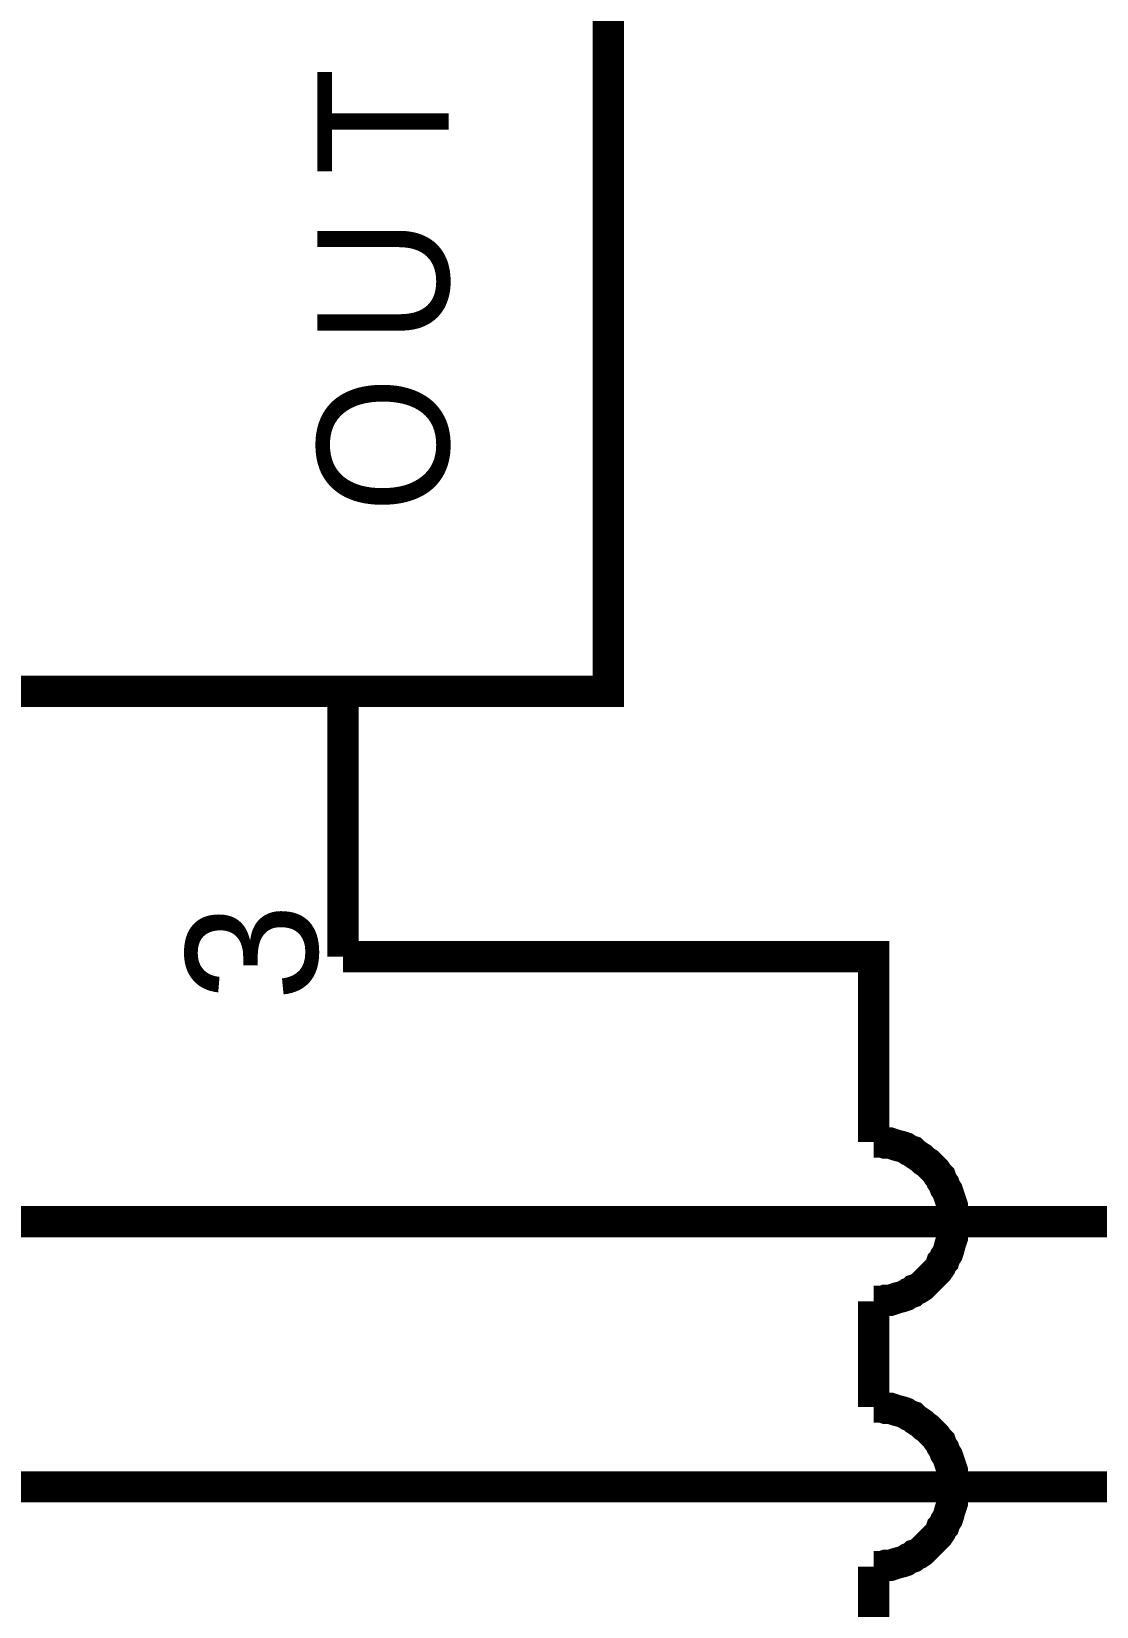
# Model space of a CAD drawing. Header units: inches. Extents: x 0 to 22.3, y 0 to 15.7.
# Drawn here: x 2.283 to 2.684, y 13.654 to 14.248 of the extents above; entities that cross this region are included whole.
import ezdxf

# ---------------------------------------------------------------- set-up
doc = ezdxf.new("R2010")
doc.units = ezdxf.units.IN
doc.header["$MEASUREMENT"] = 0
doc.layers.add('Sheet', color=255, linetype='Continuous')

msp = doc.modelspace()

# ---------------------------------------------------------------- linework, layer by layer
at = {"layer": 'Sheet'}
for points in [[(1.10024, 14.59941, 0.0118, 0.0118, 0), (1.70008, 14.59941, 0.0118, 0.0118, 0), (1.70008, 13.79938, 0.0118, 0.0118, 0), (2.00023, 13.79938, 0.0118, 0.0118, 0), (3.00012, 13.79938, 0.0118, 0.0118, 0), (3.00012, 13.89927, 0.0118, 0.0118, 0)], [(8.20027, 13.76932, 0.0118, 0.0118, 0), (8.20027, 13.69949, 0.0118, 0.0118, 0), (7.20038, 13.69949, 0.0118, 0.0118, 0), (6.20004, 13.69949, 0.0118, 0.0118, 0), (5.20015, 13.69949, 0.0118, 0.0118, 0), (4.20026, 13.69949, 0.0118, 0.0118, 0), (3.20036, 13.69949, 0.0118, 0.0118, 0), (2.20003, 13.69949, 0.0118, 0.0118, 0), (1.40038, 13.69949, 0.0118, 0.0118, 0), (1.40038, 14.19939, 0.0118, 0.0118, 0), (1.10024, 14.19939, 0.0118, 0.0118, 0)], [(2.40027, 13.99917, 0.0118, 0.0118, 0), (2.40027, 13.89927, 0.0118, 0.0118, 0)], [(2.40027, 13.89927, 0.0118, 0.0118, 0), (2.60008, 13.89927, 0.0118, 0.0118, 0), (2.60008, 13.82944, 0.0118, 0.0118, 0)], [(2.63013, 13.79938, 0.0118, 0.0118, 0), (2.63013, 13.80071, 0.0118, 0.0118, 0), (2.63013, 13.80247, 0.0118, 0.0118, 0), (2.62969, 13.8038, 0.0118, 0.0118, 0), (2.62969, 13.80557, 0.0118, 0.0118, 0), (2.62925, 13.80689, 0.0118, 0.0118, 0), (2.62881, 13.80822, 0.0118, 0.0118, 0), (2.62837, 13.80955, 0.0118, 0.0118, 0), (2.62792, 13.81087, 0.0118, 0.0118, 0), (2.62704, 13.8122, 0.0118, 0.0118, 0), (2.6266, 13.81352, 0.0118, 0.0118, 0), (2.62571, 13.81485, 0.0118, 0.0118, 0), (2.62527, 13.81618, 0.0118, 0.0118, 0), (2.62439, 13.81706, 0.0118, 0.0118, 0), (2.6235, 13.81839, 0.0118, 0.0118, 0), (2.62218, 13.81971, 0.0118, 0.0118, 0), (2.62129, 13.8206, 0.0118, 0.0118, 0), (2.62041, 13.82148, 0.0118, 0.0118, 0), (2.61908, 13.82236, 0.0118, 0.0118, 0), (2.6182, 13.82325, 0.0118, 0.0118, 0), (2.61687, 13.82413, 0.0118, 0.0118, 0), (2.61555, 13.82502, 0.0118, 0.0118, 0), (2.61466, 13.8259, 0.0118, 0.0118, 0), (2.61334, 13.82634, 0.0118, 0.0118, 0), (2.61201, 13.82723, 0.0118, 0.0118, 0), (2.61068, 13.82767, 0.0118, 0.0118, 0), (2.60892, 13.82811, 0.0118, 0.0118, 0), (2.60759, 13.82855, 0.0118, 0.0118, 0), (2.60626, 13.82899, 0.0118, 0.0118, 0), (2.6045, 13.82899, 0.0118, 0.0118, 0), (2.60317, 13.82944, 0.0118, 0.0118, 0), (2.60184, 13.82944, 0.0118, 0.0118, 0), (2.60008, 13.82944, 0.0118, 0.0118, 0)], [(2.60008, 13.82944, 0.0118, 0.0118, 0), (2.60008, 13.82944, 0.0118, 0.0118, 0), (2.60008, 13.82944, 0.0118, 0.0118, 0), (2.60008, 13.82944, 0.0118, 0.0118, 0), (2.60008, 13.82944, 0.0118, 0.0118, 0), (2.60008, 13.82944, 0.0118, 0.0118, 0), (2.60008, 13.82944, 0.0118, 0.0118, 0), (2.60008, 13.82944, 0.0118, 0.0118, 0), (2.60008, 13.82944, 0.0118, 0.0118, 0), (2.60008, 13.82944, 0.0118, 0.0118, 0), (2.60008, 13.82944, 0.0118, 0.0118, 0), (2.60008, 13.82944, 0.0118, 0.0118, 0), (2.60008, 13.82944, 0.0118, 0.0118, 0), (2.60008, 13.82944, 0.0118, 0.0118, 0), (2.60008, 13.82944, 0.0118, 0.0118, 0), (2.60008, 13.82944, 0.0118, 0.0118, 0), (2.60008, 13.82944, 0.0118, 0.0118, 0), (2.60008, 13.82944, 0.0118, 0.0118, 0), (2.60008, 13.82944, 0.0118, 0.0118, 0), (2.60008, 13.82944, 0.0118, 0.0118, 0), (2.60008, 13.82944, 0.0118, 0.0118, 0), (2.60008, 13.82944, 0.0118, 0.0118, 0), (2.60008, 13.82944, 0.0118, 0.0118, 0), (2.60008, 13.82944, 0.0118, 0.0118, 0), (2.60008, 13.82944, 0.0118, 0.0118, 0), (2.60008, 13.82944, 0.0118, 0.0118, 0), (2.60008, 13.82944, 0.0118, 0.0118, 0), (2.60008, 13.82944, 0.0118, 0.0118, 0), (2.60008, 13.82944, 0.0118, 0.0118, 0), (2.60008, 13.82944, 0.0118, 0.0118, 0), (2.60008, 13.82944, 0.0118, 0.0118, 0), (2.60008, 13.82944, 0.0118, 0.0118, 0), (2.60008, 13.82944, 0.0118, 0.0118, 0)], [(2.60008, 13.76932, 0.0118, 0.0118, 0), (2.60184, 13.76932, 0.0118, 0.0118, 0), (2.60317, 13.76932, 0.0118, 0.0118, 0), (2.6045, 13.76977, 0.0118, 0.0118, 0), (2.60626, 13.76977, 0.0118, 0.0118, 0), (2.60759, 13.77021, 0.0118, 0.0118, 0), (2.60892, 13.77065, 0.0118, 0.0118, 0), (2.61068, 13.77109, 0.0118, 0.0118, 0), (2.61201, 13.77153, 0.0118, 0.0118, 0), (2.61334, 13.77242, 0.0118, 0.0118, 0), (2.61466, 13.77286, 0.0118, 0.0118, 0), (2.61555, 13.77374, 0.0118, 0.0118, 0), (2.61687, 13.77419, 0.0118, 0.0118, 0), (2.6182, 13.77507, 0.0118, 0.0118, 0), (2.61908, 13.77595, 0.0118, 0.0118, 0), (2.62041, 13.77728, 0.0118, 0.0118, 0), (2.62129, 13.77816, 0.0118, 0.0118, 0), (2.62218, 13.77905, 0.0118, 0.0118, 0), (2.6235, 13.78037, 0.0118, 0.0118, 0), (2.62439, 13.78126, 0.0118, 0.0118, 0), (2.62527, 13.78258, 0.0118, 0.0118, 0), (2.62571, 13.78391, 0.0118, 0.0118, 0), (2.6266, 13.78479, 0.0118, 0.0118, 0), (2.62704, 13.78612, 0.0118, 0.0118, 0), (2.62792, 13.78745, 0.0118, 0.0118, 0), (2.62837, 13.78877, 0.0118, 0.0118, 0), (2.62881, 13.79054, 0.0118, 0.0118, 0), (2.62925, 13.79187, 0.0118, 0.0118, 0), (2.62969, 13.79319, 0.0118, 0.0118, 0), (2.62969, 13.79496, 0.0118, 0.0118, 0), (2.63013, 13.79629, 0.0118, 0.0118, 0), (2.63013, 13.79761, 0.0118, 0.0118, 0), (2.63013, 13.79938, 0.0118, 0.0118, 0)], [(2.60008, 13.76932, 0.0118, 0.0118, 0), (2.60008, 13.72954, 0.0118, 0.0118, 0)], [(2.63013, 13.69949, 0.0118, 0.0118, 0), (2.63013, 13.70081, 0.0118, 0.0118, 0), (2.63013, 13.70258, 0.0118, 0.0118, 0), (2.62969, 13.70391, 0.0118, 0.0118, 0), (2.62969, 13.70568, 0.0118, 0.0118, 0), (2.62925, 13.707, 0.0118, 0.0118, 0), (2.62881, 13.70833, 0.0118, 0.0118, 0), (2.62837, 13.70965, 0.0118, 0.0118, 0), (2.62792, 13.71098, 0.0118, 0.0118, 0), (2.62704, 13.71231, 0.0118, 0.0118, 0), (2.6266, 13.71363, 0.0118, 0.0118, 0), (2.62571, 13.71496, 0.0118, 0.0118, 0), (2.62527, 13.71628, 0.0118, 0.0118, 0), (2.62439, 13.71717, 0.0118, 0.0118, 0), (2.6235, 13.71849, 0.0118, 0.0118, 0), (2.62218, 13.71982, 0.0118, 0.0118, 0), (2.62129, 13.7207, 0.0118, 0.0118, 0), (2.62041, 13.72159, 0.0118, 0.0118, 0), (2.61908, 13.72247, 0.0118, 0.0118, 0), (2.6182, 13.72336, 0.0118, 0.0118, 0), (2.61687, 13.72424, 0.0118, 0.0118, 0), (2.61555, 13.72512, 0.0118, 0.0118, 0), (2.61466, 13.72601, 0.0118, 0.0118, 0), (2.61334, 13.72645, 0.0118, 0.0118, 0), (2.61201, 13.72733, 0.0118, 0.0118, 0), (2.61068, 13.72778, 0.0118, 0.0118, 0), (2.60892, 13.72822, 0.0118, 0.0118, 0), (2.60759, 13.72866, 0.0118, 0.0118, 0), (2.60626, 13.7291, 0.0118, 0.0118, 0), (2.6045, 13.7291, 0.0118, 0.0118, 0), (2.60317, 13.72954, 0.0118, 0.0118, 0), (2.60184, 13.72954, 0.0118, 0.0118, 0), (2.60008, 13.72954, 0.0118, 0.0118, 0)], [(2.60008, 13.72954, 0.0118, 0.0118, 0), (2.60008, 13.72954, 0.0118, 0.0118, 0), (2.60008, 13.72954, 0.0118, 0.0118, 0), (2.60008, 13.72954, 0.0118, 0.0118, 0), (2.60008, 13.72954, 0.0118, 0.0118, 0), (2.60008, 13.72954, 0.0118, 0.0118, 0), (2.60008, 13.72954, 0.0118, 0.0118, 0), (2.60008, 13.72954, 0.0118, 0.0118, 0), (2.60008, 13.72954, 0.0118, 0.0118, 0), (2.60008, 13.72954, 0.0118, 0.0118, 0), (2.60008, 13.72954, 0.0118, 0.0118, 0), (2.60008, 13.72954, 0.0118, 0.0118, 0), (2.60008, 13.72954, 0.0118, 0.0118, 0), (2.60008, 13.72954, 0.0118, 0.0118, 0), (2.60008, 13.72954, 0.0118, 0.0118, 0), (2.60008, 13.72954, 0.0118, 0.0118, 0), (2.60008, 13.72954, 0.0118, 0.0118, 0), (2.60008, 13.72954, 0.0118, 0.0118, 0), (2.60008, 13.72954, 0.0118, 0.0118, 0), (2.60008, 13.72954, 0.0118, 0.0118, 0), (2.60008, 13.72954, 0.0118, 0.0118, 0), (2.60008, 13.72954, 0.0118, 0.0118, 0), (2.60008, 13.72954, 0.0118, 0.0118, 0), (2.60008, 13.72954, 0.0118, 0.0118, 0), (2.60008, 13.72954, 0.0118, 0.0118, 0), (2.60008, 13.72954, 0.0118, 0.0118, 0), (2.60008, 13.72954, 0.0118, 0.0118, 0), (2.60008, 13.72954, 0.0118, 0.0118, 0), (2.60008, 13.72954, 0.0118, 0.0118, 0), (2.60008, 13.72954, 0.0118, 0.0118, 0), (2.60008, 13.72954, 0.0118, 0.0118, 0), (2.60008, 13.72954, 0.0118, 0.0118, 0), (2.60008, 13.72954, 0.0118, 0.0118, 0)], [(2.60008, 13.66943, 0.0118, 0.0118, 0), (2.60184, 13.66943, 0.0118, 0.0118, 0), (2.60317, 13.66943, 0.0118, 0.0118, 0), (2.6045, 13.66987, 0.0118, 0.0118, 0), (2.60626, 13.66987, 0.0118, 0.0118, 0), (2.60759, 13.67032, 0.0118, 0.0118, 0), (2.60892, 13.67076, 0.0118, 0.0118, 0), (2.61068, 13.6712, 0.0118, 0.0118, 0), (2.61201, 13.67164, 0.0118, 0.0118, 0), (2.61334, 13.67253, 0.0118, 0.0118, 0), (2.61466, 13.67297, 0.0118, 0.0118, 0), (2.61555, 13.67385, 0.0118, 0.0118, 0), (2.61687, 13.67429, 0.0118, 0.0118, 0), (2.6182, 13.67518, 0.0118, 0.0118, 0), (2.61908, 13.67606, 0.0118, 0.0118, 0), (2.62041, 13.67739, 0.0118, 0.0118, 0), (2.62129, 13.67827, 0.0118, 0.0118, 0), (2.62218, 13.67916, 0.0118, 0.0118, 0), (2.6235, 13.68048, 0.0118, 0.0118, 0), (2.62439, 13.68137, 0.0118, 0.0118, 0), (2.62527, 13.68269, 0.0118, 0.0118, 0), (2.62571, 13.68402, 0.0118, 0.0118, 0), (2.6266, 13.6849, 0.0118, 0.0118, 0), (2.62704, 13.68623, 0.0118, 0.0118, 0), (2.62792, 13.68755, 0.0118, 0.0118, 0), (2.62837, 13.68888, 0.0118, 0.0118, 0), (2.62881, 13.69065, 0.0118, 0.0118, 0), (2.62925, 13.69197, 0.0118, 0.0118, 0), (2.62969, 13.6933, 0.0118, 0.0118, 0), (2.62969, 13.69507, 0.0118, 0.0118, 0), (2.63013, 13.69639, 0.0118, 0.0118, 0), (2.63013, 13.69772, 0.0118, 0.0118, 0), (2.63013, 13.69949, 0.0118, 0.0118, 0)], [(2.60008, 13.66943, 0.0118, 0.0118, 0), (2.60008, 12.49945, 0.0118, 0.0118, 0), (2.60008, 12.42961, 0.0118, 0.0118, 0)]]:
    msp.add_lwpolyline(points, format="xyseb", dxfattribs=at)
for points in [[(1.90033, 14.49907, 0.0118, 0.0118, 0), (2.50017, 14.49907, 0.0118, 0.0118, 0), (2.50017, 13.99917, 0.0118, 0.0118, 0), (1.90033, 13.99917, 0.0118, 0.0118, 0), (1.90033, 14.49907, 0.0118, 0.0118, 0)], [(1.90033, 14.49907, 0.0039, 0.0039, 0), (1.90033, 13.99917, 0.0039, 0.0039, 0), (2.50017, 13.99917, 0.0039, 0.0039, 0), (2.50017, 14.49907, 0.0039, 0.0039, 0), (1.90033, 14.49907, 0.0039, 0.0039, 0), (1.90033, 14.49907, 0.0039, 0.0039, 0)]]:
    msp.add_lwpolyline(points, format="xyseb", close=True, dxfattribs=at)

# ---------------------------------------------------------------- texts
for s, p in [('T', (2.44006, 14.19365)), ('U', (2.44006, 14.13)), ('O', (2.44006, 14.06635)), ('3', (2.39055, 13.88248))]:
    msp.add_text(s, height=0.0495, rotation=90, dxfattribs=at).set_placement(p)

doc.saveas('drawing.dxf')
